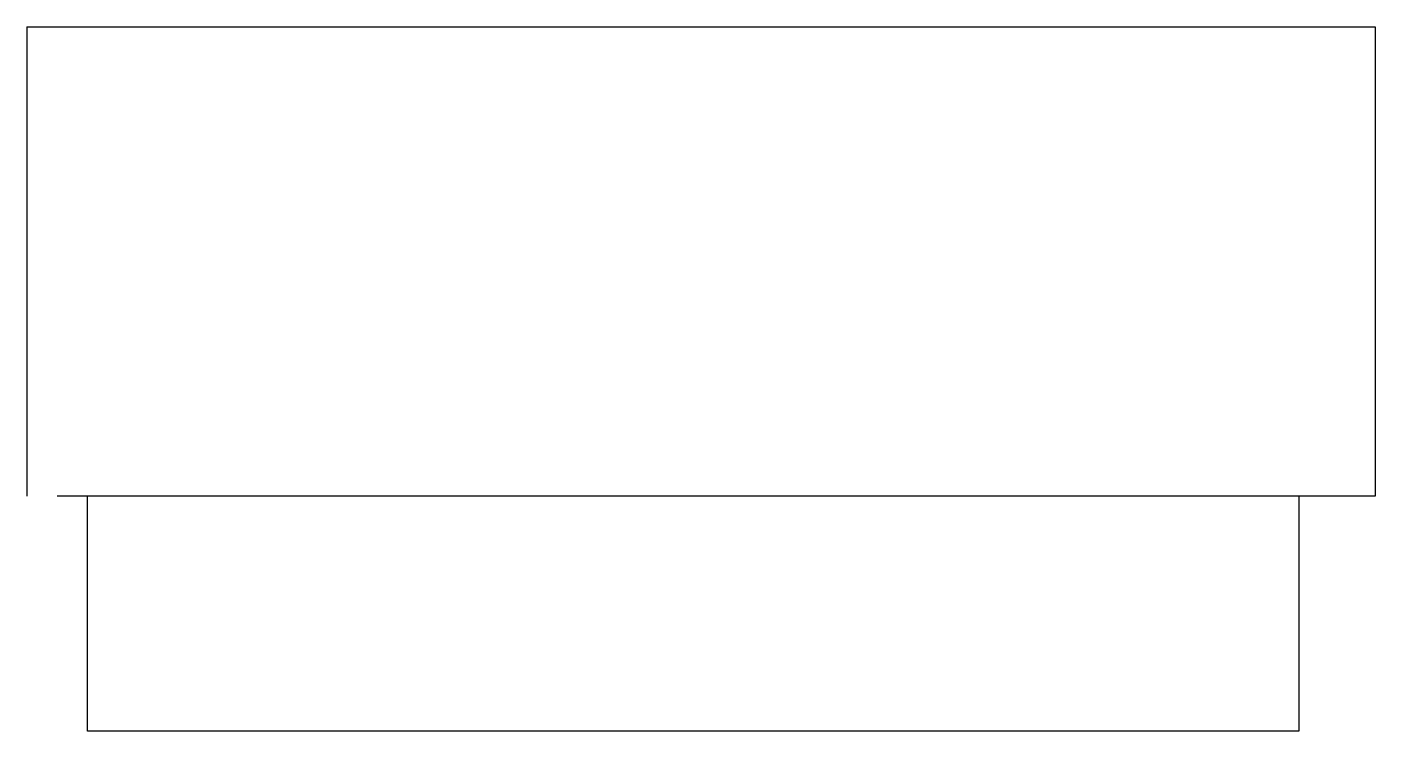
# Model space of a CAD drawing. Header units: millimetres. Extents: x 45.497 to 45.942, y -8.219 to -7.986.
import ezdxf

# ---------------------------------------------------------------- set-up
doc = ezdxf.new("R2010")
doc.units = ezdxf.units.MM
doc.header["$LTSCALE"] = 10

msp = doc.modelspace()

# ---------------------------------------------------------------- linework, layer by layer
for p, q in [((45.49651, -7.98598), (45.94151, -7.98598)), ((45.49651, -7.98598), (45.49651, -8.14098)), ((45.94151, -7.98598), (45.94151, -8.14098)), ((45.94151, -8.14098), (45.50651, -8.14098)), ((45.5165, -8.21861), (45.5165, -8.14098)), ((45.91636, -8.14098), (45.91636, -8.21861)), ((45.91636, -8.21861), (45.5165, -8.21861))]:
    msp.add_line(p, q)

doc.saveas('drawing.dxf')
